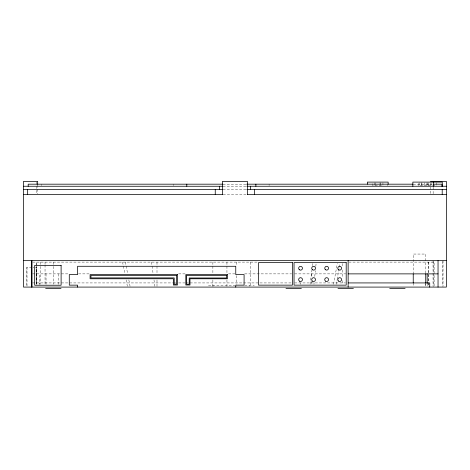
<?xml version="1.0" encoding="UTF-8"?>
<svg xmlns="http://www.w3.org/2000/svg" width="470" height="470" viewBox="0 0 470 470"><rect width="100%" height="100%" fill="white"/><g stroke="black" fill="none" stroke-linecap="round" stroke-linejoin="round"><path stroke-width="0.35" stroke-dasharray="2.35 1.76" d="M313.96 284.233L314.113 282.805M314.777 276.384L315.364 270.679M315.811 266.396L316.104 263.541M310.065 284.233L311.986 269.962M312.562 265.685L312.85 263.541M333.565 284.233L337.307 263.541M336.185 284.233L336.984 279.955M337.119 279.239L339.246 267.824M339.381 267.113L340.045 263.541M222.992 184.181L246.392 184.181M413.277 184.181L433.181 184.181M222.992 186.261L246.392 186.261M223.021 189.569L246.121 189.569M223.156 194.586L246.703 194.586M32.689 262.113L258.159 262.113M348.793 262.113L434.11 262.113L434.11 286.377M31.825 267.266L26.831 267.266L26.831 286.353M33.07 267.266L34.322 267.266M35.356 267.266L36.819 267.266L36.819 284.15M32.559 273.875L68.99 273.875M78.513 273.875L89.494 273.875M178.606 273.875L185.309 273.875M228.508 273.875L235.241 273.875M244.659 273.875L291.629 273.875M294.561 273.875L345.773 273.875M32.559 282.928L172.772 282.928M173.506 282.928L175.709 282.928M178.647 282.928L185.256 282.928M185.985 282.928L291.7 282.928M294.637 282.928L345.403 282.928M208.486 285.437L235.135 285.437M244.7 285.437L254.264 285.437M122.576 262.113L124.85 273.534M126.13 279.955L127.411 286.377M125.402 262.113L127.605 273.534M128.845 279.955L130.078 286.377M151.481 262.113L153.091 273.534M153.996 279.955L154.9 286.377M39.21 282.928L39.222 284.315L39.269 273.875M36.83 284.233L36.772 266.396L36.754 284.233M443.034 260.656L443.034 286.353M442.705 261.391L442.705 286.353M436.383 182.76L436.383 185.403L418.235 185.403L418.235 182.76M433.369 261.391L433.416 286.377M433.146 187.248L433.146 193.851M433.04 260.656L433.04 286.353M431.883 182.76L431.883 185.403M430.408 182.842L430.408 193.851M428.722 184.181L428.728 185.568M428.658 262.113L428.658 286.377M428.605 262.113L428.605 286.377M428.288 182.76L428.288 185.403M427.377 182.76L427.377 185.403M427.16 283.416L427.16 286.353M426.942 182.76L426.942 185.403M425.72 273.141L425.72 254.053L413.236 254.053L413.236 273.141M425.72 283.622L425.72 286.394M425.55 282.928L425.55 286.394M424.61 182.76L424.61 185.403M421.913 182.76L421.913 185.403M421.473 182.795L421.473 185.568M419.581 182.76L419.581 185.403M413.236 282.928L413.236 286.394M387.386 184.181L387.386 185.568M382.944 182.76L382.944 185.403L372.569 185.403L372.569 182.76M380.682 182.76L380.682 185.403M380.024 182.76L380.024 185.403M375.495 182.76L375.495 185.403M374.837 182.76L374.837 185.403M342.483 263.541L342.483 266.396M342.483 269.962L342.483 277.811M342.483 280.666L342.483 284.233M311.216 273.875L311.216 277.547M311.216 281.213L311.216 284.15M300.688 282.928L300.688 284.315M269.099 184.181L269.099 185.568M250.328 262.113L250.328 286.377M249.693 285.437L249.693 286.259M236.357 262.113L236.357 265.685M236.357 275.673L236.357 284.233M226.945 262.113L226.945 273.534M226.945 279.955L226.945 287.088M213.057 285.437L213.057 286.259M212.875 262.113L212.875 273.534M212.875 279.955L212.875 286.377M173.571 184.181L173.571 185.568M156.998 262.113L156.998 273.534M156.998 279.955L156.998 286.377M58.521 273.875L58.521 284.315M53.474 262.113L53.474 265.685M53.474 266.396L53.474 284.233M46.037 273.875L46.037 284.315M45.038 262.113L45.038 264.257M45.038 264.968L45.038 284.233M41.413 184.181L41.413 185.568M40.344 262.113L40.344 265.685M40.344 266.396L40.344 284.233M37.676 185.045L37.676 193.851M36.713 182.107L36.713 193.851M36.631 267.266L36.631 284.15M27.013 267.266L27.013 286.353M36.766 265.685L36.754 262.113L36.754 265.685"/><path stroke-width="0.7" d="M430.408 181.373L446.359 181.373L446.359 287.088L23.5 287.088L23.5 181.373L37.676 181.373L37.676 184.311M222.792 184.181L28.194 184.181L28.194 186.261M246.691 184.181L413.012 184.181M433.669 184.181L441.941 184.181L441.941 186.261M23.5 186.261L222.709 186.261M246.844 186.261L446.5 186.261M23.5 189.569L222.539 189.569M246.844 189.569L446.359 189.569M23.5 194.586L222.539 194.586M247.326 194.586L446.359 194.586M23.5 260.656L446.359 260.656M348.135 273.875L438.04 273.875M348.229 282.928L429.715 282.928L429.715 287.088M45.619 288.627L61.024 288.627M285.966 288.627L301.364 288.627M337.989 288.627L353.387 288.627M389.712 288.627L405.111 288.627M31.872 287.088L31.825 260.656L31.825 287.088M442.288 186.261L442.288 182.101L412.854 182.101L412.854 186.261M442.2 189.569L442.2 194.586M438.04 260.656L438.04 287.088M433.663 182.101L433.663 186.261M427.16 273.875L427.16 283.416M425.72 273.875L425.72 282.928M413.236 273.875L413.236 282.928M388.138 184.181L388.138 182.101L367.381 182.101L367.381 184.181M348.135 260.656L348.135 287.088M255.88 184.181L255.88 186.261M254.611 189.569L254.611 194.586M250.451 186.261L250.451 189.569M247.414 194.586L247.414 181.373L222.445 181.373L222.445 194.586M235.764 287.088L235.764 285.143L244.089 285.143L244.089 274.603L235.764 274.603L235.764 266.279L77.609 266.279L77.609 274.603L69.284 274.603L69.284 285.143L77.609 285.143L77.609 287.088M219.414 186.261L219.414 189.569M215.248 189.569L215.248 194.586M186.79 184.181L186.79 186.261M27.66 189.569L27.66 194.586M292.44 262.601L258.518 262.601L258.518 285.143L292.44 285.143L292.44 262.601M346.196 262.601L294.032 262.601L294.032 285.143L346.196 285.143L346.196 262.601M61.106 265.409L34.68 265.409L34.68 285.231L61.106 285.231L61.106 265.409M177.496 274.603L90.093 274.603L90.093 278.763L173.354 278.763L173.354 285.008L177.496 285.008L177.496 274.603M227.439 274.603L185.82 274.603L185.82 285.008L189.98 285.008L189.98 278.763L227.439 278.763L227.439 274.603M226.675 275.367L186.584 275.367L186.584 284.238L189.216 284.238L189.216 277.999L226.675 277.999L226.675 275.367M176.644 275.455L90.945 275.455L90.945 277.911L174.206 277.911L174.206 284.156L176.644 284.156L176.644 275.455M299.308 269.692A1.892 1.892 0 0 0 302.41 268.629A1.892 1.892 0 0 0 299.942 266.472A1.892 1.892 0 0 0 299.308 269.692M325.404 269.633A1.892 1.892 0 0 0 328.507 268.576A1.892 1.892 0 0 0 326.039 266.414A1.892 1.892 0 0 0 325.404 269.633M325.687 281.225A1.892 1.892 0 0 0 328.524 279.585A1.892 1.892 0 0 0 325.687 277.946A1.892 1.892 0 0 0 325.687 281.225M338.429 281.013A1.892 1.892 0 0 0 341.531 279.95A1.892 1.892 0 0 0 339.064 277.793A1.892 1.892 0 0 0 338.429 281.013M338.429 269.68A1.892 1.892 0 0 0 341.531 268.617A1.892 1.892 0 0 0 339.064 266.461A1.892 1.892 0 0 0 338.429 269.68M312.65 281.225A1.892 1.892 0 0 0 315.482 279.585A1.892 1.892 0 0 0 312.65 277.946A1.892 1.892 0 0 0 312.65 281.225M312.368 269.668A1.892 1.892 0 0 0 315.476 268.611A1.892 1.892 0 0 0 313.002 266.455A1.892 1.892 0 0 0 312.368 269.668M299.607 281.225A1.892 1.892 0 0 0 302.439 279.585A1.892 1.892 0 0 0 299.607 277.946A1.892 1.892 0 0 0 299.607 281.225"/></g></svg>
